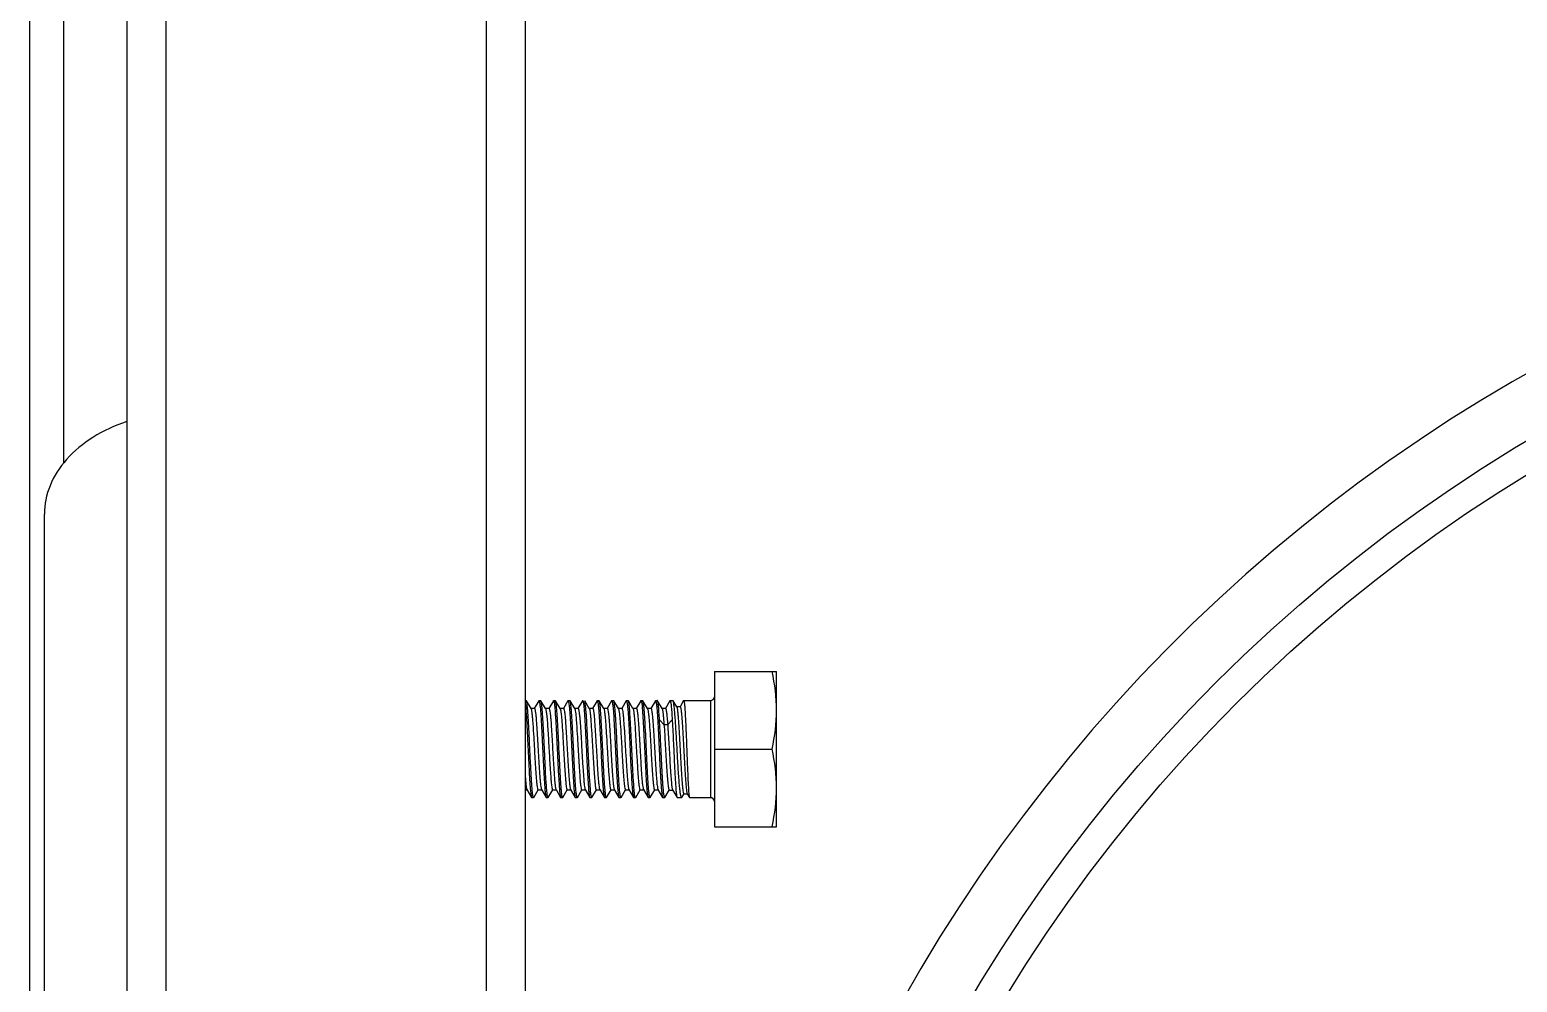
# Model space of a CAD drawing. Extents: x 27938 to 1042331, y -235042 to 1535213.
# Drawn here: x 700961 to 702324, y 752916 to 753789 of the extents above; entities that cross this region are included whole.
import ezdxf

# ---------------------------------------------------------------- set-up
doc = ezdxf.new("R2010")
doc.units = 0
doc.header["$LTSCALE"] = 1000
doc.header["$MEASUREMENT"] = 0

msp = doc.modelspace()

# ---------------------------------------------------------------- linework, layer by layer
at = {"linetype": 'Continuous'}
for p, q in [((700961, 752808.8), (700961, 755822.4)), ((700992.2, 753391.9), (700992.2, 755690.9)), ((701050, 755506.8), (701050, 752547.2)), ((701085.6, 755506.8), (701085.6, 752547.2)), ((701379.2, 755506.8), (701379.2, 752547.2)), ((701414.8, 755506.8), (701414.8, 752547.2)), ((700974.4, 752271.4), (700974.4, 753345.3)), ((701588.3, 753201.2), (701588.3, 753058.8)), ((701588.3, 753201.2), (701645.2, 753201.2)), ((701645.2, 753058.8), (701645.2, 753201.2)), ((701414.8, 753174.5), (701415.9, 753174.5)), ((701416.1, 753174.3), (701415.9, 753174.5)), ((701420.3, 753167.1), (701416.1, 753174.3)), ((701427.4, 753174.3), (701423.3, 753167.3)), ((701427.4, 753174.3), (701427.6, 753174.5)), ((701427.6, 753174.5), (701429.2, 753174.5)), ((701429.4, 753174.3), (701429.2, 753174.5)), ((701433.6, 753167.1), (701429.4, 753174.3)), ((701440.8, 753174.3), (701436.6, 753167.3)), ((701440.8, 753174.3), (701440.9, 753174.5)), ((701440.9, 753174.5), (701442.6, 753174.5)), ((701442.8, 753174.3), (701442.6, 753174.5)), ((701447, 753167.1), (701442.8, 753174.3)), ((701454.1, 753174.3), (701450, 753167.3)), ((701454.1, 753174.3), (701454.3, 753174.5)), ((701454.3, 753174.5), (701455.9, 753174.5)), ((701456.1, 753174.3), (701455.9, 753174.5)), ((701460.3, 753167.1), (701456.1, 753174.3)), ((701467.4, 753174.3), (701463.3, 753167.3)), ((701473.7, 753167.1), (701469.5, 753174.3)), ((701480.8, 753174.3), (701476.7, 753167.3)), ((701480.8, 753174.3), (701481, 753174.5)), ((701481, 753174.5), (701482.6, 753174.5)), ((701487, 753167.1), (701482.8, 753174.3)), ((701494.1, 753174.3), (701490, 753167.3)), ((701494.1, 753174.3), (701494.3, 753174.5)), ((701494.3, 753174.5), (701496, 753174.5)), ((701496.2, 753174.3), (701496, 753174.5)), ((701500.4, 753167.1), (701496.2, 753174.3)), ((701507.5, 753174.3), (701503.4, 753167.3)), ((701507.5, 753174.3), (701507.7, 753174.5)), ((701507.7, 753174.5), (701509.3, 753174.5)), ((701509.5, 753174.3), (701509.3, 753174.5)), ((701513.7, 753167.1), (701509.5, 753174.3)), ((701520.8, 753174.3), (701516.7, 753167.3)), ((701520.8, 753174.3), (701521, 753174.5)), ((701521, 753174.5), (701522.7, 753174.5)), ((701522.8, 753174.3), (701522.7, 753174.5)), ((701527, 753167.1), (701522.8, 753174.3)), ((701534.2, 753174.3), (701530.1, 753167.3)), ((701534.2, 753174.3), (701534.3, 753174.5)), ((701534.3, 753174.5), (701536, 753174.5)), ((701540.4, 753167.1), (701536.2, 753174.3)), ((701547.5, 753174.3), (701543.4, 753167.3)), ((701547.5, 753174.3), (701547.7, 753174.5)), ((701547.7, 753174.5), (701550.2, 753174.5)), ((701550.5, 753174.3), (701550.2, 753174.5)), ((701553.8, 753168.6), (701550.5, 753174.3)), ((701560.1, 753174.4), (701556.8, 753168.7)), ((701560.1, 753174.4), (701560.2, 753174.5)), ((701560.2, 753174.5), (701584.7, 753174.5)), ((701584.7, 753174.5), (701584.7, 753085.5)), ((701423.4, 753167.3), (701420.2, 753167.3)), ((701420.3, 753167.1), (701420.4, 753166.8)), ((701436.7, 753167.3), (701433.5, 753167.3)), ((701450.1, 753167.3), (701446.9, 753167.3)), ((701447, 753167.1), (701447.1, 753166.9)), ((701463.4, 753167.3), (701460.2, 753167.3)), ((701460.3, 753167.1), (701460.4, 753166.9)), ((701476.8, 753167.3), (701473.6, 753167.3)), ((701473.7, 753167.1), (701473.8, 753166.9)), ((701490.1, 753167.3), (701486.9, 753167.3)), ((701503.5, 753167.3), (701500.2, 753167.3)), ((701500.4, 753167.1), (701500.4, 753166.9)), ((701516.8, 753167.3), (701513.6, 753167.3)), ((701513.7, 753167.1), (701513.8, 753166.9)), ((701530.2, 753167.3), (701526.9, 753167.3)), ((701527, 753167.1), (701527.1, 753166.9)), ((701543.5, 753167.3), (701540.3, 753167.3)), ((701556.9, 753168.7), (701553.7, 753168.7)), ((701538, 753156.9), (701542.1, 753152.5)), ((701542.1, 753152.5), (701545.5, 753152.5)), ((701545.5, 753152.5), (701549.6, 753156.9)), ((701486, 753130), (701485.9, 753132.4)), ((701497.5, 753132.4), (701497.6, 753130)), ((701588.3, 753130), (701641.2, 753130)), ((701414.8, 753092.7), (701416.6, 753092.7)), ((701416.5, 753092.9), (701420.7, 753085.6)), ((701422.8, 753085.6), (701426.8, 753092.7)), ((701426.7, 753092.7), (701430, 753092.7)), ((701429.9, 753092.9), (701434.1, 753085.6)), ((701436.1, 753085.6), (701440.2, 753092.7)), ((701440.1, 753092.7), (701443.3, 753092.7)), ((701443.2, 753092.9), (701447.4, 753085.6)), ((701449.4, 753085.6), (701453.5, 753092.7)), ((701453.4, 753092.7), (701456.7, 753092.7)), ((701456.6, 753092.9), (701460.8, 753085.6)), ((701462.8, 753085.6), (701466.9, 753092.7)), ((701466.8, 753092.7), (701470, 753092.7)), ((701469.9, 753092.9), (701474.1, 753085.6)), ((701476.1, 753085.6), (701480.2, 753092.7)), ((701480.1, 753092.7), (701483.4, 753092.7)), ((701483.3, 753092.9), (701487.5, 753085.6)), ((701489.5, 753085.6), (701493.6, 753092.7)), ((701493.5, 753092.7), (701496.7, 753092.7)), ((701496.6, 753092.9), (701500.8, 753085.6)), ((701502.8, 753085.6), (701506.9, 753092.7)), ((701506.8, 753092.7), (701510, 753092.7)), ((701509.9, 753092.9), (701514.2, 753085.6)), ((701516.2, 753085.6), (701520.3, 753092.7)), ((701520.2, 753092.7), (701523.4, 753092.7)), ((701523.3, 753092.9), (701527.5, 753085.6)), ((701529.5, 753085.6), (701533.6, 753092.7)), ((701533.5, 753092.7), (701536.7, 753092.7)), ((701536.6, 753092.9), (701540.8, 753085.6)), ((701543, 753085.7), (701547, 753092.4)), ((701546.9, 753092.4), (701550.1, 753092.4)), ((701550, 753092.6), (701554.1, 753085.6)), ((701560.2, 753088.9), (701563.5, 753088.9)), ((701563.4, 753089), (701565.4, 753085.6)), ((701420.7, 753085.6), (701420.9, 753085.5)), ((701420.9, 753085.5), (701422.6, 753085.5)), ((701422.8, 753085.6), (701422.6, 753085.5)), ((701434.1, 753085.6), (701434.3, 753085.5)), ((701434.3, 753085.5), (701435.9, 753085.5)), ((701436.1, 753085.6), (701435.9, 753085.5)), ((701447.4, 753085.6), (701447.6, 753085.5)), ((701447.6, 753085.5), (701449.3, 753085.5)), ((701449.4, 753085.6), (701449.3, 753085.5)), ((701460.8, 753085.6), (701460.9, 753085.5)), ((701460.9, 753085.5), (701462.6, 753085.5)), ((701462.8, 753085.6), (701462.6, 753085.5)), ((701474.1, 753085.6), (701474.3, 753085.5)), ((701474.3, 753085.5), (701476, 753085.5)), ((701476.1, 753085.6), (701476, 753085.5)), ((701487.5, 753085.6), (701487.6, 753085.5)), ((701487.6, 753085.5), (701489.3, 753085.5)), ((701489.5, 753085.6), (701489.3, 753085.5)), ((701500.8, 753085.6), (701501, 753085.5)), ((701501, 753085.5), (701502.7, 753085.5)), ((701502.8, 753085.6), (701502.7, 753085.5)), ((701514.2, 753085.6), (701514.3, 753085.5)), ((701514.3, 753085.5), (701516, 753085.5)), ((701516.2, 753085.6), (701516, 753085.5)), ((701527.5, 753085.6), (701527.7, 753085.5)), ((701527.7, 753085.5), (701529.3, 753085.5)), ((701529.5, 753085.6), (701529.3, 753085.5)), ((701540.8, 753085.6), (701541, 753085.5)), ((701541, 753085.5), (701542.8, 753085.5)), ((701543, 753085.7), (701542.8, 753085.5)), ((701554.1, 753085.6), (701554.2, 753085.5)), ((701554.2, 753085.5), (701558.3, 753085.5)), ((701558.5, 753085.7), (701558.3, 753085.5)), ((701558.5, 753085.7), (701560.3, 753088.8)), ((701565.4, 753085.6), (701565.5, 753085.5)), ((701565.5, 753085.5), (701584.7, 753085.5)), ((701588.3, 753058.8), (701645.2, 753058.8))]:
    msp.add_line(p, q, dxfattribs=at)
for radius in [1451.6, 1424.9]:
    msp.add_circle((703074.2, 752164.6), radius, dxfattribs=at)
for centre, radius, start, end in [((703074.2, 752164.6), 1505, 6.8242, 173.1758), ((701584.7, 753178), 3.56, 270, 0), ((701584.7, 753081.9), 3.56, 0, 90)]:
    msp.add_arc(centre, radius, start, end, dxfattribs=at)
for points, knots in [([(701049.9, 753430.3), (701039.1, 753426.7), (701019, 753417.4), (700994.3, 753397.3), (700978.2, 753372.7), (700974.4, 753354.2), (700974.4, 753345.3)], [0, 0, 0, 0, 0.283922, 0.54373, 0.779554, 1, 1, 1, 1]), ([(701414.8, 753172.9), (701415.2, 753171), (701415.6, 753165.6), (701416.3, 753156.1), (701416.9, 753143.8), (701417.3, 753134.7), (701417.6, 753130)], [0, 0, 0, 0, 0.140058, 0.370691, 0.667791, 1, 1, 1, 1]), ([(701419.2, 753130), (701419, 753135.4), (701418.6, 753143.2), (701418.1, 753153.3), (701417.7, 753159.8), (701417.3, 753165.2), (701417, 753169.5), (701416.5, 753172.4), (701416.3, 753173.9), (701416.1, 753174.3)], [0, 0, 0, 0, 0.363957, 0.530228, 0.678248, 0.80294, 0.900058, 0.966367, 1, 1, 1, 1]), ([(701427.6, 753174.5), (701427.7, 753174.5), (701427.9, 753174.1), (701428, 753173.5), (701428.2, 753172.4), (701428.5, 753170.2), (701428.9, 753166.5), (701429.3, 753161), (701429.7, 753154.4), (701430.1, 753146.8), (701430.5, 753138.5), (701430.8, 753132.9), (701430.9, 753130)], [0, 0, 0, 0, 0.006677, 0.021736, 0.045902, 0.079117, 0.171507, 0.295565, 0.446598, 0.618848, 0.805696, 1, 1, 1, 1]), ([(701432.6, 753130), (701432.3, 753135.4), (701432, 753143.2), (701431.4, 753153.3), (701431, 753159.8), (701430.6, 753165.2), (701430.3, 753169.5), (701429.9, 753172.4), (701429.7, 753173.9), (701429.4, 753174.3)], [0, 0, 0, 0, 0.363958, 0.530225, 0.678245, 0.80294, 0.90006, 0.966367, 1, 1, 1, 1]), ([(701440.9, 753174.5), (701441, 753174.5), (701441.2, 753174.1), (701441.4, 753173.5), (701441.6, 753172.4), (701441.9, 753170.2), (701442.2, 753166.5), (701442.6, 753161), (701443, 753154.4), (701443.4, 753146.8), (701443.9, 753138.5), (701444.1, 753132.9), (701444.3, 753130)], [0, 0, 0, 0, 0.006686, 0.021758, 0.045933, 0.079154, 0.171555, 0.295617, 0.446646, 0.618881, 0.805711, 1, 1, 1, 1]), ([(701445.9, 753130), (701445.7, 753135.4), (701445.3, 753143.2), (701444.8, 753153.3), (701444.4, 753159.8), (701444, 753165.2), (701443.6, 753169.5), (701443.2, 753172.4), (701443, 753173.9), (701442.8, 753174.3)], [0, 0, 0, 0, 0.363963, 0.530225, 0.678242, 0.802937, 0.90006, 0.966368, 1, 1, 1, 1]), ([(701454.3, 753174.5), (701454.4, 753174.5), (701454.6, 753174.1), (701454.7, 753173.5), (701454.9, 753172.4), (701455.2, 753170.2), (701455.6, 753166.5), (701456, 753161), (701456.4, 753154.4), (701456.8, 753146.8), (701457.2, 753138.5), (701457.5, 753132.9), (701457.6, 753130)], [0, 0, 0, 0, 0.006697, 0.021779, 0.045964, 0.079195, 0.171609, 0.295674, 0.446694, 0.618911, 0.805729, 1, 1, 1, 1]), ([(701459.3, 753130), (701459, 753135.4), (701458.6, 753143.2), (701458.1, 753153.3), (701457.7, 753159.8), (701457.3, 753165.2), (701457, 753169.5), (701456.6, 753172.4), (701456.4, 753173.9), (701456.1, 753174.3)], [0, 0, 0, 0, 0.363962, 0.530226, 0.678239, 0.802933, 0.900057, 0.966368, 1, 1, 1, 1]), ([(701467.6, 753174.5), (701467.7, 753174.5), (701467.9, 753174.1), (701468.1, 753173.5), (701468.3, 753172.4), (701468.6, 753170.2), (701468.9, 753166.5), (701469.3, 753161), (701469.7, 753154.4), (701470.1, 753146.8), (701470.5, 753138.5), (701470.8, 753132.9), (701471, 753130)], [0, 0, 0, 0, 0.006676, 0.021733, 0.045899, 0.079113, 0.171508, 0.295569, 0.446596, 0.61884, 0.805693, 1, 1, 1, 1]), ([(701472.6, 753130), (701472.4, 753135.4), (701472, 753143.2), (701471.5, 753153.3), (701471.1, 753159.8), (701470.7, 753165.2), (701470.3, 753169.5), (701469.9, 753172.4), (701469.7, 753173.9), (701469.5, 753174.3)], [0, 0, 0, 0, 0.363961, 0.530225, 0.678245, 0.802939, 0.90006, 0.966367, 1, 1, 1, 1]), ([(701481, 753174.5), (701481.1, 753174.5), (701481.3, 753174.1), (701481.4, 753173.5), (701481.6, 753172.4), (701481.9, 753170.2), (701482.3, 753166.5), (701482.7, 753161), (701483.1, 753154.4), (701483.5, 753146.8), (701483.9, 753138.5), (701484.2, 753132.9), (701484.3, 753130)], [0, 0, 0, 0, 0.006689, 0.021763, 0.04594, 0.079164, 0.171568, 0.295631, 0.446657, 0.618886, 0.805714, 1, 1, 1, 1]), ([(701482.8, 753174.3), (701482.8, 753174.4), (701482.7, 753174.4), (701482.7, 753174.5), (701482.6, 753174.5)], [0, 0, 0, 0, 0.600612, 1, 1, 1, 1]), ([(701485.9, 753132.4), (701485.6, 753137.5), (701485.3, 753145), (701484.7, 753154.5), (701484.4, 753160.7), (701484, 753165.8), (701483.7, 753169.8), (701483.3, 753172.5), (701483, 753173.9), (701482.8, 753174.3)], [0, 0, 0, 0, 0.367266, 0.533405, 0.680662, 0.804347, 0.900563, 0.966339, 1, 1, 1, 1]), ([(701494.3, 753174.5), (701494.4, 753174.5), (701494.6, 753174.1), (701494.7, 753173.6), (701494.9, 753172.5), (701495.2, 753170.5), (701495.6, 753167), (701496, 753161.9), (701496.3, 753155.6), (701496.7, 753148.4), (701497.1, 753140.6), (701497.4, 753135.2), (701497.5, 753132.4)], [0, 0, 0, 0, 0.006689, 0.021571, 0.045424, 0.078208, 0.169526, 0.292465, 0.442701, 0.6149, 0.802905, 1, 1, 1, 1]), ([(701499.3, 753130), (701499.1, 753135.4), (701498.7, 753143.2), (701498.2, 753153.3), (701497.8, 753159.8), (701497.4, 753165.2), (701497, 753169.5), (701496.6, 753172.4), (701496.4, 753173.9), (701496.2, 753174.3)], [0, 0, 0, 0, 0.363957, 0.530226, 0.678247, 0.80294, 0.900059, 0.966367, 1, 1, 1, 1]), ([(701507.7, 753174.5), (701507.8, 753174.5), (701508, 753174.1), (701508.1, 753173.5), (701508.3, 753172.4), (701508.6, 753170.2), (701509, 753166.5), (701509.4, 753161), (701509.8, 753154.4), (701510.2, 753146.8), (701510.6, 753138.5), (701510.9, 753132.9), (701511, 753130)], [0, 0, 0, 0, 0.00668, 0.021743, 0.045911, 0.079128, 0.171521, 0.29558, 0.446613, 0.618858, 0.805701, 1, 1, 1, 1]), ([(701512.7, 753130), (701512.4, 753135.4), (701512, 753143.2), (701511.5, 753153.3), (701511.1, 753159.8), (701510.7, 753165.2), (701510.4, 753169.5), (701510, 753172.4), (701509.8, 753173.9), (701509.5, 753174.3)], [0, 0, 0, 0, 0.363959, 0.530225, 0.678245, 0.80294, 0.900061, 0.966367, 1, 1, 1, 1]), ([(701521, 753174.5), (701521.1, 753174.5), (701521.3, 753174.1), (701521.5, 753173.5), (701521.7, 753172.4), (701522, 753170.2), (701522.3, 753166.5), (701522.7, 753161), (701523.1, 753154.4), (701523.5, 753146.8), (701523.9, 753138.5), (701524.2, 753132.9), (701524.3, 753130)], [0, 0, 0, 0, 0.006689, 0.021764, 0.045941, 0.079165, 0.171569, 0.295632, 0.446659, 0.618889, 0.805716, 1, 1, 1, 1]), ([(701526, 753130), (701525.8, 753135.4), (701525.4, 753143.2), (701524.8, 753153.3), (701524.5, 753159.8), (701524.1, 753165.2), (701523.7, 753169.5), (701523.3, 753172.4), (701523.1, 753173.9), (701522.8, 753174.3)], [0, 0, 0, 0, 0.363963, 0.530225, 0.678242, 0.802937, 0.90006, 0.966368, 1, 1, 1, 1]), ([(701534.3, 753174.5), (701534.4, 753174.5), (701534.6, 753174.1), (701534.8, 753173.5), (701535, 753172.4), (701535.3, 753170.2), (701535.7, 753166.5), (701536.1, 753161), (701536.5, 753154.4), (701536.9, 753146.8), (701537.3, 753138.5), (701537.5, 753132.9), (701537.7, 753130)], [0, 0, 0, 0, 0.006697, 0.021779, 0.045964, 0.079194, 0.171609, 0.295674, 0.446694, 0.618911, 0.805729, 1, 1, 1, 1]), ([(701536.2, 753174.3), (701536.2, 753174.4), (701536.1, 753174.4), (701536.1, 753174.5), (701536, 753174.5)], [0, 0, 0, 0, 0.600476, 1, 1, 1, 1]), ([(701538, 753156.9), (701537.8, 753159.2), (701537.6, 753163.2), (701537.2, 753168.4), (701536.8, 753171.8), (701536.5, 753173.5), (701536.3, 753174.1), (701536.2, 753174.3)], [0, 0, 0, 0, 0.387446, 0.690986, 0.897716, 0.962073, 1, 1, 1, 1]), ([(701547.7, 753174.5), (701547.8, 753174.5), (701548, 753173.9), (701548.2, 753173.1), (701548.5, 753171.6), (701548.7, 753169.7), (701548.9, 753167.1), (701549.3, 753162.8), (701549.5, 753159.4), (701549.6, 753156.9)], [0, 0, 0, 0, 0.021546, 0.072917, 0.155846, 0.269667, 0.412995, 0.584026, 1, 1, 1, 1]), ([(701554.2, 753130), (701553.8, 753135.3), (701553.4, 753143.1), (701552.8, 753153.1), (701552.3, 753159.6), (701551.9, 753165), (701551.5, 753169.3), (701551, 753172.3), (701550.7, 753173.8), (701550.5, 753174.3)], [0, 0, 0, 0, 0.361155, 0.526427, 0.673911, 0.798642, 0.896457, 0.964179, 1, 1, 1, 1]), ([(701560.2, 753174.5), (701560.3, 753174.5), (701560.4, 753174.1), (701560.6, 753173.5), (701560.7, 753172.4), (701561, 753170.2), (701561.3, 753166.5), (701561.6, 753161), (701561.9, 753154.4), (701562.3, 753146.8), (701562.6, 753138.5), (701562.8, 753132.9), (701562.9, 753130)], [0, 0, 0, 0, 0.006203, 0.021073, 0.045141, 0.078305, 0.170688, 0.294821, 0.44599, 0.618417, 0.805472, 1, 1, 1, 1]), ([(701420.4, 753166.8), (701420.6, 753166.3), (701420.9, 753164.7), (701421.2, 753161.9), (701421.6, 753157.9), (701422.2, 753150.8), (701422.8, 753140.4), (701423.4, 753129.5), (701423.9, 753120.4), (701424.3, 753114), (701424.7, 753108.1), (701425.1, 753103), (701425.5, 753098.8), (701425.9, 753095.7), (701426.2, 753093.8), (701426.5, 753092.9), (701426.7, 753092.7), (701426.7, 753092.7)], [0, 0, 0, 0, 0.023208, 0.06259, 0.116944, 0.184435, 0.349152, 0.534126, 0.626268, 0.713899, 0.79398, 0.86374, 0.920773, 0.963144, 0.989509, 0.996558, 1, 1, 1, 1]), ([(701423.4, 753167.3), (701423.5, 753167.3), (701423.7, 753167), (701423.9, 753166.1), (701424.3, 753164.2), (701424.7, 753161), (701425.1, 753156.7), (701425.4, 753151.4), (701425.8, 753145.3), (701426.2, 753138.7), (701426.8, 753129.5), (701427.3, 753120.3), (701427.8, 753111.6), (701428.2, 753105.9), (701428.6, 753101.1), (701429, 753097.3), (701429.4, 753094.7), (701429.6, 753093.3), (701429.9, 753092.9)], [0, 0, 0, 0, 0.003516, 0.010771, 0.037949, 0.081609, 0.140308, 0.211978, 0.294061, 0.383613, 0.477416, 0.664254, 0.750571, 0.827952, 0.893624, 0.945254, 0.981055, 1, 1, 1, 1]), ([(701433.6, 753167.1), (701433.8, 753166.8), (701433.9, 753166.1), (701434.3, 753164), (701434.8, 753160.1), (701435.3, 753154), (701435.8, 753146.4), (701436.3, 753137.7), (701437, 753125.7), (701437.5, 753116.7), (701437.9, 753110.8)], [0, 0, 0, 0, 0.014139, 0.038106, 0.114569, 0.22512, 0.362916, 0.519336, 0.684562, 1, 1, 1, 1]), ([(701436.7, 753167.3), (701436.9, 753167.3), (701437.1, 753166.7), (701437.4, 753165.8), (701437.6, 753164.2), (701437.9, 753162), (701438.2, 753159.3), (701438.6, 753154.6), (701439, 753147.9), (701439.6, 753139), (701440.1, 753129.5), (701440.7, 753120), (701441, 753113.8), (701441.2, 753110.8)], [0, 0, 0, 0, 0.007549, 0.025288, 0.053782, 0.092698, 0.14142, 0.199125, 0.337396, 0.498012, 0.669894, 0.841157, 1, 1, 1, 1]), ([(701447.1, 753166.9), (701447.3, 753166.3), (701447.5, 753164.8), (701447.9, 753161.9), (701448.3, 753157.9), (701448.9, 753150.9), (701449.5, 753140.5), (701450.1, 753129.5), (701450.6, 753120.5), (701451, 753114), (701451.4, 753108.1), (701451.8, 753103), (701452.2, 753098.8), (701452.5, 753095.7), (701452.9, 753093.8), (701453.2, 753092.9), (701453.3, 753092.7), (701453.4, 753092.7)], [0, 0, 0, 0, 0.022931, 0.062083, 0.116262, 0.183637, 0.34829, 0.533386, 0.625634, 0.713389, 0.793599, 0.863481, 0.920621, 0.963074, 0.989491, 0.996553, 1, 1, 1, 1]), ([(701450.1, 753167.3), (701450.2, 753167.3), (701450.4, 753167), (701450.6, 753166.1), (701451, 753164.2), (701451.4, 753161), (701451.8, 753156.7), (701452.1, 753151.4), (701452.5, 753145.3), (701452.9, 753138.7), (701453.5, 753129.5), (701454, 753120.3), (701454.5, 753111.6), (701454.9, 753105.9), (701455.3, 753101.1), (701455.7, 753097.3), (701456.1, 753094.7), (701456.3, 753093.3), (701456.6, 753092.9)], [0, 0, 0, 0, 0.003516, 0.010771, 0.037949, 0.081609, 0.140308, 0.211978, 0.294061, 0.383613, 0.477416, 0.664254, 0.750571, 0.827952, 0.893624, 0.945254, 0.981055, 1, 1, 1, 1]), ([(701460.4, 753166.9), (701460.6, 753166.3), (701460.9, 753164.8), (701461.3, 753162), (701461.6, 753158), (701462.2, 753150.9), (701462.8, 753140.5), (701463.5, 753129.6), (701464, 753120.5), (701464.4, 753114), (701464.8, 753108.1), (701465.1, 753103), (701465.5, 753098.8), (701465.9, 753095.7), (701466.2, 753093.8), (701466.5, 753092.9), (701466.7, 753092.7), (701466.8, 753092.7)], [0, 0, 0, 0, 0.022792, 0.061828, 0.11592, 0.183237, 0.347858, 0.533014, 0.625317, 0.713133, 0.793408, 0.863351, 0.920544, 0.963039, 0.989482, 0.996551, 1, 1, 1, 1]), ([(701463.4, 753167.3), (701463.5, 753167.3), (701463.7, 753167), (701464, 753166.1), (701464.3, 753164.2), (701464.7, 753161), (701465.1, 753156.7), (701465.5, 753151.4), (701465.9, 753145.3), (701466.3, 753138.7), (701466.8, 753129.5), (701467.3, 753120.3), (701467.9, 753111.6), (701468.3, 753105.9), (701468.7, 753101.1), (701469, 753097.3), (701469.4, 753094.7), (701469.7, 753093.3), (701469.9, 753092.9)], [0, 0, 0, 0, 0.003516, 0.010771, 0.037949, 0.081609, 0.140308, 0.211978, 0.294061, 0.383613, 0.477416, 0.664254, 0.750571, 0.827952, 0.893624, 0.945254, 0.981055, 1, 1, 1, 1]), ([(701473.8, 753166.9), (701474, 753166.3), (701474.2, 753164.8), (701474.6, 753162), (701475, 753158), (701475.5, 753150.9), (701476.2, 753140.6), (701476.8, 753129.6), (701477.3, 753120.5), (701477.7, 753114.1), (701478.1, 753108.1), (701478.5, 753103), (701478.9, 753098.8), (701479.2, 753095.7), (701479.6, 753093.8), (701479.8, 753092.9), (701480, 753092.7), (701480.1, 753092.7)], [0, 0, 0, 0, 0.022654, 0.061574, 0.115578, 0.182837, 0.347426, 0.532643, 0.624999, 0.712877, 0.793216, 0.863221, 0.920468, 0.963004, 0.989473, 0.996549, 1, 1, 1, 1]), ([(701476.8, 753167.3), (701476.9, 753167.3), (701477.1, 753167), (701477.3, 753166.1), (701477.7, 753164.2), (701478.1, 753161), (701478.4, 753156.7), (701478.8, 753151.4), (701479.2, 753145.3), (701479.6, 753138.7), (701480.2, 753129.5), (701480.7, 753120.3), (701481.2, 753111.6), (701481.6, 753105.9), (701482, 753101.1), (701482.4, 753097.3), (701482.8, 753094.7), (701483, 753093.3), (701483.3, 753092.9)], [0, 0, 0, 0, 0.003516, 0.010772, 0.037949, 0.081609, 0.140308, 0.211978, 0.294061, 0.383612, 0.477416, 0.664254, 0.750571, 0.827952, 0.893624, 0.945254, 0.981055, 1, 1, 1, 1]), ([(701487, 753167.1), (701487.2, 753166.7), (701487.5, 753165.5), (701487.8, 753163.2), (701488.2, 753159.8), (701488.5, 753155.5), (701488.9, 753150.4), (701489.4, 753142.5), (701489.8, 753136.3), (701490, 753132)], [0, 0, 0, 0, 0.036414, 0.10397, 0.201071, 0.324823, 0.471425, 0.636308, 1, 1, 1, 1]), ([(701490.1, 753167.3), (701490.2, 753167.3), (701490.4, 753167), (701490.7, 753166.1), (701491, 753164.2), (701491.4, 753161), (701491.8, 753156.7), (701492.2, 753151.5), (701492.7, 753143.1), (701493.1, 753136.5), (701493.4, 753132)], [0, 0, 0, 0, 0.007368, 0.022553, 0.07941, 0.170757, 0.293599, 0.443643, 0.615565, 1, 1, 1, 1]), ([(701500.4, 753166.9), (701500.7, 753166.4), (701500.9, 753164.9), (701501.3, 753162), (701501.7, 753158.1), (701502.2, 753151), (701502.9, 753140.6), (701503.5, 753129.7), (701504, 753120.6), (701504.4, 753114.1), (701504.8, 753108.2), (701505.2, 753103), (701505.6, 753098.8), (701505.9, 753095.7), (701506.3, 753093.8), (701506.5, 753092.9), (701506.7, 753092.7), (701506.8, 753092.7)], [0, 0, 0, 0, 0.022376, 0.061065, 0.114893, 0.182035, 0.346559, 0.531898, 0.624361, 0.712364, 0.792832, 0.86296, 0.920314, 0.962934, 0.989455, 0.996544, 1, 1, 1, 1]), ([(701503.5, 753167.3), (701503.6, 753167.3), (701503.8, 753167), (701504, 753166.1), (701504.4, 753164.2), (701504.7, 753161), (701505.1, 753156.7), (701505.5, 753151.4), (701505.9, 753145.3), (701506.3, 753138.7), (701506.8, 753129.5), (701507.4, 753120.3), (701507.9, 753111.6), (701508.3, 753105.9), (701508.7, 753101.1), (701509.1, 753097.3), (701509.5, 753094.7), (701509.7, 753093.3), (701509.9, 753092.9)], [0, 0, 0, 0, 0.003515, 0.010772, 0.037949, 0.081609, 0.140308, 0.211978, 0.294061, 0.383612, 0.477416, 0.664253, 0.750571, 0.827952, 0.893624, 0.945254, 0.981055, 1, 1, 1, 1]), ([(701513.8, 753166.9), (701514, 753166.4), (701514.3, 753164.9), (701514.6, 753162.1), (701515, 753158.1), (701515.6, 753151), (701516.2, 753140.7), (701516.8, 753129.7), (701517.4, 753120.6), (701517.8, 753114.1), (701518.1, 753108.2), (701518.5, 753103), (701518.9, 753098.8), (701519.3, 753095.7), (701519.6, 753093.8), (701519.9, 753092.9), (701520.1, 753092.7), (701520.2, 753092.7)], [0, 0, 0, 0, 0.022237, 0.060809, 0.11455, 0.181633, 0.346125, 0.531524, 0.624042, 0.712107, 0.792639, 0.862829, 0.920237, 0.962898, 0.989446, 0.996542, 1, 1, 1, 1]), ([(701516.8, 753167.3), (701516.9, 753167.3), (701517.1, 753167), (701517.4, 753166.1), (701517.7, 753164.2), (701518.1, 753161), (701518.5, 753156.7), (701518.9, 753151.4), (701519.3, 753145.3), (701519.7, 753138.7), (701520.2, 753129.5), (701520.7, 753120.3), (701521.2, 753111.6), (701521.6, 753105.9), (701522, 753101.1), (701522.4, 753097.3), (701522.8, 753094.7), (701523.1, 753093.3), (701523.3, 753092.9)], [0, 0, 0, 0, 0.003515, 0.010772, 0.037949, 0.081609, 0.140308, 0.211978, 0.294061, 0.383612, 0.477415, 0.664253, 0.750571, 0.827952, 0.893624, 0.945254, 0.981055, 1, 1, 1, 1]), ([(701527.1, 753166.9), (701527.3, 753166.4), (701527.6, 753164.9), (701528, 753162.1), (701528.4, 753158.1), (701528.9, 753151.1), (701529.6, 753140.7), (701530.2, 753129.7), (701530.7, 753120.6), (701531.1, 753114.1), (701531.5, 753108.2), (701531.9, 753103), (701532.3, 753098.8), (701532.6, 753095.7), (701533, 753093.8), (701533.2, 753092.9), (701533.4, 753092.7), (701533.5, 753092.7)], [0, 0, 0, 0, 0.022098, 0.060554, 0.114206, 0.18123, 0.34569, 0.53115, 0.623722, 0.711849, 0.792446, 0.862698, 0.92016, 0.962863, 0.989437, 0.99654, 1, 1, 1, 1]), ([(701530.2, 753167.3), (701530.3, 753167.3), (701530.5, 753167), (701530.7, 753166.1), (701531.1, 753164.2), (701531.4, 753161), (701531.8, 753156.7), (701532.2, 753151.4), (701532.6, 753145.3), (701533, 753138.7), (701533.5, 753129.5), (701534.1, 753120.3), (701534.6, 753111.6), (701535, 753105.9), (701535.4, 753101.1), (701535.7, 753097.3), (701536.2, 753094.7), (701536.4, 753093.3), (701536.6, 753092.9)], [0, 0, 0, 0, 0.003515, 0.010772, 0.037949, 0.081609, 0.140308, 0.211978, 0.294061, 0.383612, 0.477415, 0.664253, 0.750571, 0.827952, 0.893624, 0.945254, 0.981055, 1, 1, 1, 1]), ([(701540.4, 753167.1), (701540.7, 753166.6), (701540.9, 753165), (701541.4, 753162.1), (701541.7, 753157.7), (701542, 753154.4), (701542.1, 753152.5)], [0, 0, 0, 0, 0.108395, 0.316903, 0.618184, 1, 1, 1, 1]), ([(701543.5, 753167.3), (701543.6, 753167.3), (701543.9, 753166.8), (701544, 753166.2), (701544.3, 753164.9), (701544.6, 753162.4), (701545, 753158.2), (701545.3, 753154.6), (701545.5, 753152.5)], [0, 0, 0, 0, 0.023235, 0.075178, 0.15823, 0.271917, 0.585415, 1, 1, 1, 1]), ([(701553.8, 753168.6), (701554, 753168.1), (701554.3, 753166.6), (701554.7, 753163.8), (701555, 753159.7), (701555.5, 753154.4), (701555.8, 753148.2), (701556.4, 753138.8), (701556.9, 753129), (701557.4, 753119.1), (701557.8, 753112), (701558.2, 753105.6), (701558.6, 753100), (701559, 753095.4), (701559.4, 753092.1), (701559.7, 753090), (701560, 753089.1), (701560.2, 753088.9), (701560.2, 753088.9)], [0, 0, 0, 0, 0.018844, 0.055045, 0.107437, 0.174076, 0.252464, 0.339678, 0.527511, 0.621285, 0.710453, 0.791854, 0.862644, 0.920393, 0.963178, 0.989688, 0.996707, 1, 1, 1, 1]), ([(701556.9, 753168.7), (701557, 753168.7), (701557.2, 753168.4), (701557.3, 753167.9), (701557.6, 753167), (701557.8, 753165.1), (701558.2, 753161.8), (701558.6, 753157.1), (701559, 753151.3), (701559.4, 753144.7), (701559.8, 753137.6), (701560.3, 753127.7), (701560.8, 753117.9), (701561.4, 753108.6), (701561.8, 753102.6), (701562.2, 753097.5), (701562.5, 753093.5), (701562.9, 753090.8), (701563.2, 753089.4), (701563.4, 753089)], [0, 0, 0, 0, 0.003488, 0.010904, 0.022688, 0.038824, 0.083607, 0.143647, 0.216697, 0.300025, 0.390537, 0.484902, 0.671459, 0.756962, 0.833182, 0.897479, 0.947675, 0.982144, 1, 1, 1, 1]), ([(701539.4, 753130), (701539.3, 753132.4), (701538.8, 753141.4), (701538.4, 753150.3), (701538, 753156.9)], [0, 0, 0, 0, 0.2673, 1, 1, 1, 1]), ([(701542.1, 753152.5), (701542.4, 753149.5), (701542.8, 753143.2), (701543.3, 753133.3), (701543.9, 753123.2), (701544.5, 753113.7), (701545, 753106.3), (701545.4, 753101.3), (701545.7, 753098.2), (701545.9, 753095.9), (701546.2, 753094), (701546.5, 753093.1), (701546.7, 753092.4), (701546.9, 753092.4)], [0, 0, 0, 0, 0.15003, 0.317321, 0.489066, 0.652114, 0.794019, 0.853588, 0.904016, 0.944371, 0.97394, 0.992316, 1, 1, 1, 1]), ([(701545.5, 753152.5), (701545.9, 753146.5), (701546.4, 753137.1), (701547.2, 753124.5), (701547.7, 753115.2), (701548.2, 753107), (701548.7, 753101), (701549.1, 753097.1), (701549.4, 753095.1), (701549.7, 753093.6), (701549.9, 753092.9), (701550, 753092.6)], [0, 0, 0, 0, 0.303539, 0.468638, 0.62733, 0.768529, 0.882427, 0.926602, 0.961222, 0.985757, 1, 1, 1, 1]), ([(701549.6, 753156.9), (701549.8, 753154.9), (701550.3, 753145.9), (701550.7, 753136.9), (701551, 753130)], [0, 0, 0, 0, 0.22604, 1, 1, 1, 1]), ([(701417.6, 753130), (701417.8, 753124.6), (701418.2, 753116.7), (701418.7, 753106.7), (701419.1, 753100.2), (701419.5, 753094.7), (701419.9, 753090.4), (701420.3, 753087.6), (701420.5, 753086.1), (701420.7, 753085.6)], [0, 0, 0, 0, 0.364017, 0.530302, 0.678331, 0.803024, 0.900132, 0.966412, 1, 1, 1, 1]), ([(701422.6, 753085.5), (701422.5, 753085.5), (701422.3, 753085.8), (701422.1, 753086.5), (701421.9, 753087.5), (701421.6, 753089.7), (701421.3, 753093.5), (701420.9, 753098.9), (701420.5, 753105.6), (701420.1, 753113.2), (701419.6, 753121.4), (701419.4, 753127.1), (701419.2, 753130)], [0, 0, 0, 0, 0.006682, 0.021748, 0.045918, 0.079135, 0.171528, 0.295585, 0.446611, 0.618853, 0.805701, 1, 1, 1, 1]), ([(701430.9, 753130), (701431.2, 753124.6), (701431.5, 753116.7), (701432.1, 753106.7), (701432.5, 753100.2), (701432.9, 753094.7), (701433.2, 753090.4), (701433.6, 753087.6), (701433.8, 753086.1), (701434.1, 753085.6)], [0, 0, 0, 0, 0.364034, 0.530327, 0.678354, 0.803043, 0.900143, 0.966415, 1, 1, 1, 1]), ([(701433.7, 753107), (701433.6, 753108.8), (701433.2, 753116.5), (701432.9, 753124.1), (701432.6, 753130)], [0, 0, 0, 0, 0.233581, 1, 1, 1, 1]), ([(701444.3, 753130), (701444.4, 753128), (701444.7, 753120.3), (701445.1, 753112.7), (701445.4, 753107)], [0, 0, 0, 0, 0.261816, 1, 1, 1, 1]), ([(701449.3, 753085.5), (701449.2, 753085.5), (701449, 753085.8), (701448.8, 753086.5), (701448.6, 753087.5), (701448.3, 753089.7), (701448, 753093.5), (701447.6, 753098.9), (701447.2, 753105.6), (701446.8, 753113.2), (701446.3, 753121.4), (701446.1, 753127.1), (701445.9, 753130)], [0, 0, 0, 0, 0.006692, 0.02177, 0.045951, 0.079177, 0.171585, 0.295649, 0.446674, 0.618898, 0.805721, 1, 1, 1, 1]), ([(701457.6, 753130), (701457.9, 753124.6), (701458.2, 753116.7), (701458.8, 753106.7), (701459.2, 753100.2), (701459.5, 753094.7), (701459.9, 753090.4), (701460.3, 753087.6), (701460.5, 753086.1), (701460.8, 753085.6)], [0, 0, 0, 0, 0.364024, 0.530311, 0.678341, 0.803035, 0.90014, 0.966414, 1, 1, 1, 1]), ([(701462.6, 753085.5), (701462.5, 753085.5), (701462.3, 753085.8), (701462.2, 753086.5), (701462, 753087.5), (701461.7, 753089.7), (701461.3, 753093.5), (701460.9, 753098.9), (701460.5, 753105.6), (701460.1, 753113.2), (701459.7, 753121.4), (701459.4, 753127.1), (701459.3, 753130)], [0, 0, 0, 0, 0.006683, 0.021749, 0.045921, 0.079139, 0.171536, 0.295597, 0.446627, 0.618868, 0.805705, 1, 1, 1, 1]), ([(701471, 753130), (701471.2, 753124.6), (701471.6, 753116.7), (701472.1, 753106.7), (701472.5, 753100.2), (701472.9, 753094.7), (701473.2, 753090.4), (701473.6, 753087.6), (701473.9, 753086.1), (701474.1, 753085.6)], [0, 0, 0, 0, 0.364021, 0.530312, 0.678344, 0.803036, 0.900139, 0.966413, 1, 1, 1, 1]), ([(701476, 753085.5), (701475.9, 753085.5), (701475.7, 753085.8), (701475.5, 753086.5), (701475.3, 753087.5), (701475, 753089.7), (701474.7, 753093.5), (701474.3, 753098.9), (701473.8, 753105.6), (701473.4, 753113.2), (701473, 753121.4), (701472.8, 753127.1), (701472.6, 753130)], [0, 0, 0, 0, 0.006673, 0.021728, 0.04589, 0.079102, 0.171488, 0.295544, 0.446579, 0.618833, 0.80569, 1, 1, 1, 1]), ([(701484.3, 753130), (701484.6, 753124.6), (701484.9, 753116.7), (701485.5, 753106.7), (701485.8, 753100.2), (701486.2, 753094.7), (701486.6, 753090.4), (701487, 753087.6), (701487.2, 753086.1), (701487.5, 753085.6)], [0, 0, 0, 0, 0.364022, 0.530315, 0.678347, 0.803036, 0.900137, 0.966413, 1, 1, 1, 1]), ([(701489.3, 753085.5), (701489.2, 753085.5), (701489, 753085.8), (701488.9, 753086.5), (701488.6, 753087.5), (701488.4, 753089.7), (701488, 753093.5), (701487.6, 753098.9), (701487.2, 753105.6), (701486.8, 753113.2), (701486.4, 753121.4), (701486.1, 753127.1), (701486, 753130)], [0, 0, 0, 0, 0.006671, 0.021725, 0.045886, 0.079098, 0.171491, 0.295553, 0.446588, 0.618835, 0.805687, 1, 1, 1, 1]), ([(701490, 753132), (701490.2, 753129.5), (701490.4, 753124.5), (701490.9, 753117.3), (701491.3, 753110.6), (701491.7, 753104.7), (701492.1, 753099.8), (701492.5, 753096.5), (701492.8, 753094.5), (701493, 753093.6), (701493.2, 753093), (701493.4, 753092.7), (701493.5, 753092.7)], [0, 0, 0, 0, 0.191103, 0.376469, 0.548513, 0.700189, 0.825314, 0.918839, 0.952565, 0.977198, 0.992701, 1, 1, 1, 1]), ([(701493.4, 753132), (701493.6, 753127.3), (701494, 753120.5), (701494.5, 753111.7), (701494.9, 753106), (701495.3, 753101.1), (701495.7, 753097.3), (701496.1, 753094.7), (701496.4, 753093.3), (701496.6, 753092.9)], [0, 0, 0, 0, 0.357179, 0.522363, 0.670515, 0.796289, 0.895183, 0.963748, 1, 1, 1, 1]), ([(701497.6, 753130), (701497.9, 753124.6), (701498.3, 753116.7), (701498.8, 753106.7), (701499.2, 753100.2), (701499.6, 753094.7), (701499.9, 753090.4), (701500.3, 753087.6), (701500.6, 753086.1), (701500.8, 753085.6)], [0, 0, 0, 0, 0.364016, 0.530299, 0.678328, 0.803022, 0.900132, 0.966412, 1, 1, 1, 1]), ([(701502.7, 753085.5), (701502.6, 753085.5), (701502.4, 753085.8), (701502.2, 753086.5), (701502, 753087.5), (701501.7, 753089.7), (701501.3, 753093.5), (701500.9, 753098.9), (701500.5, 753105.6), (701500.1, 753113.2), (701499.7, 753121.4), (701499.5, 753127.1), (701499.3, 753130)], [0, 0, 0, 0, 0.006683, 0.021751, 0.045922, 0.07914, 0.171535, 0.295594, 0.446618, 0.618857, 0.805703, 1, 1, 1, 1]), ([(701511, 753130), (701511.2, 753124.6), (701511.6, 753116.7), (701512.2, 753106.7), (701512.5, 753100.2), (701512.9, 753094.7), (701513.3, 753090.4), (701513.7, 753087.6), (701513.9, 753086.1), (701514.2, 753085.6)], [0, 0, 0, 0, 0.364034, 0.530325, 0.678352, 0.803041, 0.900142, 0.966414, 1, 1, 1, 1]), ([(701516, 753085.5), (701515.9, 753085.5), (701515.7, 753085.8), (701515.5, 753086.5), (701515.3, 753087.5), (701515, 753089.7), (701514.7, 753093.5), (701514.3, 753098.9), (701513.9, 753105.6), (701513.5, 753113.2), (701513.1, 753121.4), (701512.8, 753127.1), (701512.7, 753130)], [0, 0, 0, 0, 0.006696, 0.021778, 0.045963, 0.079194, 0.171608, 0.295673, 0.446692, 0.618909, 0.805729, 1, 1, 1, 1]), ([(701524.3, 753130), (701524.6, 753124.6), (701525, 753116.7), (701525.5, 753106.7), (701525.9, 753100.2), (701526.3, 753094.7), (701526.6, 753090.4), (701527, 753087.6), (701527.3, 753086.1), (701527.5, 753085.6)], [0, 0, 0, 0, 0.364027, 0.530312, 0.678339, 0.803032, 0.900139, 0.966415, 1, 1, 1, 1]), ([(701529.3, 753085.5), (701529.2, 753085.5), (701529.1, 753085.8), (701528.9, 753086.5), (701528.7, 753087.5), (701528.4, 753089.7), (701528, 753093.5), (701527.6, 753098.9), (701527.2, 753105.6), (701526.8, 753113.2), (701526.4, 753121.4), (701526.1, 753127.1), (701526, 753130)], [0, 0, 0, 0, 0.006693, 0.021771, 0.045952, 0.079179, 0.171588, 0.295652, 0.446676, 0.6189, 0.805722, 1, 1, 1, 1]), ([(701537.7, 753130), (701537.9, 753124.6), (701538.3, 753116.7), (701538.8, 753106.7), (701539.2, 753100.2), (701539.6, 753094.7), (701540, 753090.4), (701540.4, 753087.6), (701540.6, 753086.1), (701540.8, 753085.6)], [0, 0, 0, 0, 0.364025, 0.530311, 0.678341, 0.803035, 0.90014, 0.966414, 1, 1, 1, 1]), ([(701542.8, 753085.5), (701542.7, 753085.5), (701542.5, 753085.8), (701542.4, 753086.5), (701542.1, 753087.5), (701541.8, 753089.7), (701541.5, 753093.5), (701541, 753098.9), (701540.6, 753105.6), (701540.2, 753113.2), (701539.8, 753121.4), (701539.5, 753127.1), (701539.4, 753130)], [0, 0, 0, 0, 0.006868, 0.022, 0.046199, 0.079427, 0.17181, 0.295831, 0.44681, 0.618994, 0.805771, 1, 1, 1, 1]), ([(701551, 753130), (701551.3, 753124.6), (701551.6, 753116.7), (701552.2, 753106.6), (701552.5, 753100.1), (701552.9, 753094.6), (701553.2, 753090.4), (701553.6, 753087.5), (701553.8, 753086), (701554.1, 753085.6)], [0, 0, 0, 0, 0.365079, 0.53175, 0.679987, 0.804667, 0.901508, 0.967249, 1, 1, 1, 1]), ([(701558.3, 753085.5), (701558.1, 753085.5), (701557.9, 753085.8), (701557.5, 753086.9), (701557.1, 753089.4), (701556.6, 753093.4), (701556.1, 753098.9), (701555.6, 753105.6), (701555.1, 753113.2), (701554.6, 753121.4), (701554.3, 753127.1), (701554.2, 753130)], [0, 0, 0, 0, 0.007547, 0.022985, 0.080637, 0.173055, 0.296975, 0.447746, 0.61965, 0.806111, 1, 1, 1, 1]), ([(701562.9, 753130), (701563.1, 753124.5), (701563.4, 753116.6), (701563.9, 753106.4), (701564.1, 753099.9), (701564.5, 753094.4), (701564.7, 753090.2), (701565.1, 753087.4), (701565.2, 753086), (701565.4, 753085.6)], [0, 0, 0, 0, 0.36864, 0.53657, 0.68548, 0.810114, 0.906077, 0.97003, 1, 1, 1, 1]), ([(701414.8, 753107.2), (701414.9, 753105.3), (701415.2, 753102.1), (701415.6, 753097.8), (701416, 753094.9), (701416.3, 753093.3), (701416.5, 753092.9)], [0, 0, 0, 0, 0.381924, 0.683092, 0.891493, 1, 1, 1, 1]), ([(701435.9, 753085.5), (701435.8, 753085.5), (701435.5, 753086.2), (701435.3, 753087.1), (701435.1, 753089), (701434.8, 753091.5), (701434.5, 753094.6), (701434.2, 753099.8), (701433.9, 753104.1), (701433.7, 753107)], [0, 0, 0, 0, 0.021095, 0.073096, 0.157182, 0.272316, 0.416719, 0.588047, 1, 1, 1, 1]), ([(701437.9, 753110.8), (701438.1, 753108.3), (701438.3, 753104.7), (701438.7, 753100.3), (701439, 753097.7), (701439.2, 753095.6), (701439.5, 753094.1), (701439.7, 753093.2), (701439.9, 753092.7), (701440.1, 753092.7)], [0, 0, 0, 0, 0.410879, 0.581806, 0.725913, 0.840918, 0.925076, 0.977487, 1, 1, 1, 1]), ([(701441.2, 753110.8), (701441.4, 753108.5), (701441.7, 753104.4), (701442.1, 753099), (701442.5, 753095.6), (701442.9, 753093.7), (701443.1, 753093.1), (701443.2, 753092.9)], [0, 0, 0, 0, 0.381097, 0.684377, 0.893928, 0.960143, 1, 1, 1, 1]), ([(701445.4, 753107), (701445.6, 753104.3), (701445.9, 753099.3), (701446.3, 753093.5), (701446.6, 753089.9), (701446.9, 753087.9), (701447.1, 753086.6), (701447.3, 753085.9), (701447.4, 753085.6)], [0, 0, 0, 0, 0.386254, 0.691736, 0.808776, 0.899775, 0.963628, 1, 1, 1, 1])]:
    msp.add_open_spline(points, degree=3, knots=knots, dxfattribs=at)
for points in [[(701645.2, 753165.6), (701645.2, 753177.5), (701643.7, 753189.5), (701641.2, 753201.2)], [(701641.2, 753130), (701643.7, 753141.7), (701645.2, 753153.6), (701645.2, 753165.6)], [(701645.2, 753094.4), (701645.2, 753106.3), (701643.7, 753118.3), (701641.2, 753130)], [(701641.2, 753058.8), (701643.7, 753070.5), (701645.2, 753082.4), (701645.2, 753094.4)]]:
    msp.add_open_spline(points, degree=3, dxfattribs=at)

doc.saveas('drawing.dxf')
